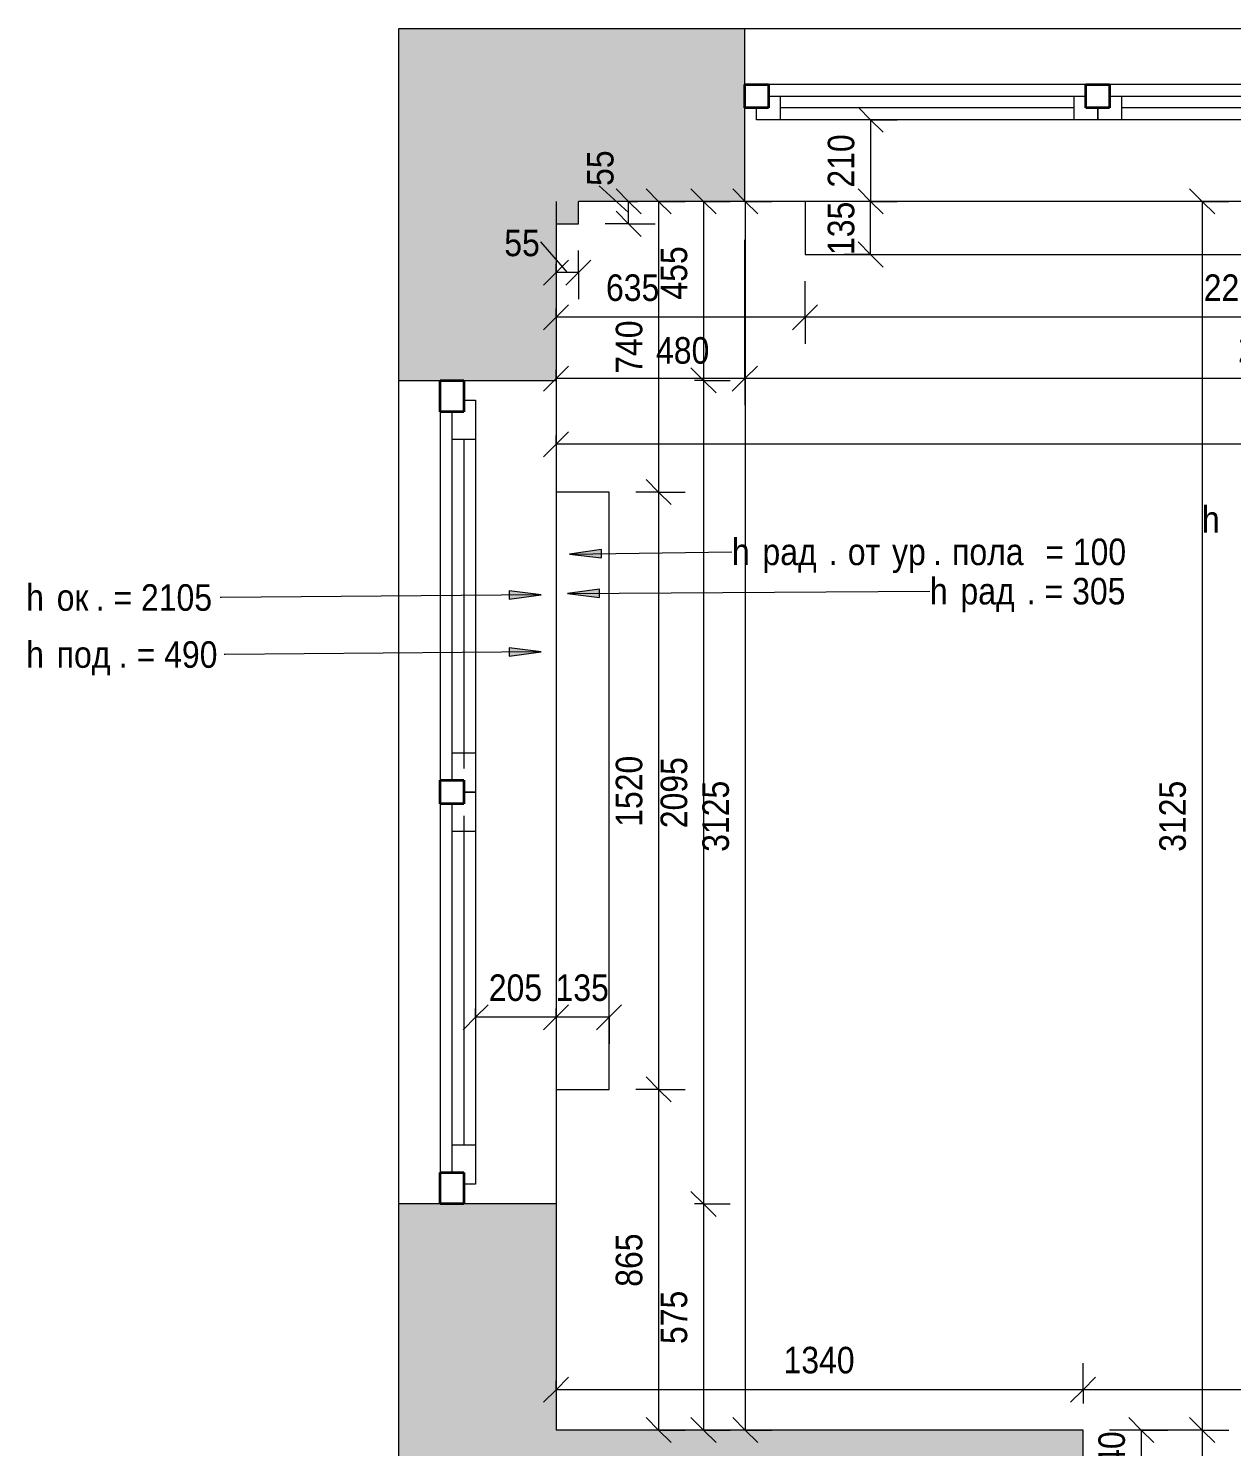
# Model space of a CAD drawing. Header units: millimetres. Extents: x 13896 to 30347, y -17371 to -9261.
# Drawn here: x 13896 to 16955, y -13133 to -9527 of the extents above; entities that cross this region are included whole.
import ezdxf

# ---------------------------------------------------------------- set-up
doc = ezdxf.new("R2010")
doc.units = ezdxf.units.MM
for name, color, linetype, lineweight in [('_ Окна', 7, 'Continuous', 35), ('Аннотация', 7, 'Continuous', 9), ('Окна', 7, 'Continuous', 20), ('Размеры', 7, 'Continuous', 9), ('Размеры-45', 7, 'Continuous', 9), ('Стены внутренние', 7, 'Continuous', 20)]:
    doc.layers.add(name, color=color, linetype=linetype, lineweight=lineweight)
doc.layers.add('Линии', color=94, linetype='Continuous', lineweight=9, true_color=0x00a600)
doc.styles.add('Century Gothic', font='GOTHIC.TTF', dxfattribs={"width": 0.9, "height": 67.5})
doc.dimstyles.new('GOT_1_5_округ_до_5', dxfattribs={"dimscale": 304.8, "dimtxt": 70.481358, "dimasz": 0.20876, "dimexe": 0.221457, "dimexo": 0.221457, "dimgap": 0.073819, "dimtad": 1, "dimdec": 0, "dimrnd": 5, "dimdsep": 46, "dimtxsty": 'Century Gothic', "dimblk1": 'OBLIQUE', "dimblk2": 'OBLIQUE', "dimsah": 1, "dimcen": 0.09, "dimazin": 0, "dimtfac": 1, "dimtdec": 4, "dimtix": 1, "dimtmove": 0, "dimatfit": 3, "dimfxl": 1, "dimtvp": 1, "dimtolj": 1, "dimtzin": 0, "dimarcsym": 2})
doc.dimstyles.new('GOT_1_5_округ_до_5_1', dxfattribs={"dimscale": 304.8, "dimtxt": 70.481358, "dimasz": 0.20876, "dimexe": 0.221457, "dimexo": 0.221457, "dimgap": 0.073819, "dimtad": 1, "dimdec": 0, "dimrnd": 5, "dimdsep": 46, "dimtxsty": 'Century Gothic', "dimblk1": 'OBLIQUE', "dimblk2": 'OBLIQUE', "dimsah": 1, "dimcen": 0.09, "dimazin": 0, "dimtfac": 1, "dimtdec": 4, "dimtix": 1, "dimtmove": 2, "dimatfit": 3, "dimfxl": 1, "dimtvp": 1, "dimtolj": 1, "dimtzin": 0, "dimarcsym": 2})
doc.dimstyles.new('GOT_1_5_округ_до_5_2', dxfattribs={"dimscale": 304.8, "dimtxt": 70.481358, "dimasz": 0.20876, "dimexe": 0.221457, "dimexo": 0.221457, "dimgap": 0.073819, "dimtad": 1, "dimdec": 0, "dimrnd": 5, "dimdsep": 46, "dimtxsty": 'Century Gothic', "dimblk1": 'OBLIQUE', "dimblk2": 'OBLIQUE', "dimsah": 1, "dimcen": 0.09, "dimazin": 0, "dimtfac": 1, "dimtdec": 4, "dimtix": 1, "dimtmove": 1, "dimatfit": 3, "dimfxl": 1, "dimtvp": 1, "dimtolj": 1, "dimtzin": 0, "dimarcsym": 2})

# ---------------------------------------------------------------- blocks, each defined once
blk = doc.blocks.new('w3 - w3 2 233-5852194-02_Обмерочный план')
at = {"layer": '_ Окна', "lineweight": 9}
for p, q in [((-1100, 12.4), (-1040, 12.4)), ((-1100, -17.6), (-1100, 12.4)), ((-1040, 12.4), (-1040, -47.6)), ((-292.7, 12.4), (-232.7, 12.4)), ((-292.7, -47.6), (-292.7, 12.4)), ((-232.7, 12.4), (-232.7, -17.6)), ((-232.7, 12.4), (-172.7, 12.4)), ((-232.7, -17.6), (-232.7, 12.4)), ((-172.7, 12.4), (-172.7, -47.6)), ((604.7, 12.4), (664.7, 12.4)), ((604.7, -47.6), (604.7, 12.4)), ((664.7, 12.4), (724.7, 12.4)), ((664.7, -17.6), (664.7, 12.4)), ((664.7, 12.4), (664.7, -17.6)), ((724.7, 12.4), (724.7, -47.6)), ((1472, 12.4), (1532, 12.4)), ((1472, -47.6), (1472, 12.4)), ((1532, 12.4), (1532, -17.6)), ((-1070, -17.6), (-1100, -17.6)), ((-1070, -47.6), (-1070, -17.6)), ((-262.7, -17.6), (-262.7, -47.6)), ((-232.7, -17.6), (-262.7, -17.6)), ((-202.7, -17.6), (-232.7, -17.6)), ((-202.7, -47.6), (-202.7, -17.6)), ((634.7, -17.6), (634.7, -47.6)), ((664.7, -17.6), (634.7, -17.6)), ((694.7, -17.6), (664.7, -17.6)), ((694.7, -47.6), (694.7, -17.6)), ((1502, -17.6), (1502, -47.6)), ((1532, -17.6), (1502, -17.6)), ((-1040, -47.6), (-1070, -47.6)), ((-262.7, -47.6), (-292.7, -47.6)), ((-172.7, -47.6), (-202.7, -47.6)), ((634.7, -47.6), (604.7, -47.6)), ((724.7, -47.6), (694.7, -47.6)), ((1502, -47.6), (1472, -47.6))]:
    blk.add_line(p, q, dxfattribs=at)
at = {"layer": '_ Окна'}
for p, q in [((-1130, -77.6), (-1130, -17.6)), ((-1130, -17.6), (-1070, -17.6)), ((-1070, -17.6), (-1070, -77.6)), ((-262.7, -17.6), (-202.7, -17.6)), ((-262.7, -77.6), (-262.7, -17.6)), ((-202.7, -17.6), (-202.7, -77.6)), ((634.7, -17.6), (694.7, -17.6)), ((634.7, -77.6), (634.7, -17.6)), ((694.7, -17.6), (694.7, -77.6)), ((1502, -77.6), (1502, -17.6)), ((1502, -17.6), (1562, -17.6)), ((1562, -17.6), (1562, -77.6)), ((-1070, -77.6), (-1130, -77.6)), ((-202.7, -77.6), (-262.7, -77.6)), ((694.7, -77.6), (634.7, -77.6)), ((1562, -77.6), (1502, -77.6))]:
    blk.add_line(p, q, dxfattribs=at)
at = {"layer": 'Окна', "lineweight": 9}
for p, q in [((-1040, 12.4), (-292.7, 12.4)), ((-172.7, 12.4), (604.7, 12.4)), ((724.7, 12.4), (1472, 12.4)), ((-292.7, -47.6), (-1040, -47.6)), ((604.7, -47.6), (-172.7, -47.6)), ((1472, -47.6), (724.7, -47.6))]:
    blk.add_line(p, q, dxfattribs=at)
at = {"layer": 'Окна'}
for p, q in [((-1040, -17.6), (-292.7, -17.6)), ((-172.7, -17.6), (604.7, -17.6)), ((724.7, -17.6), (1472, -17.6)), ((-1070, -77.6), (-262.7, -77.6)), ((-202.7, -77.6), (634.7, -77.6)), ((694.7, -77.6), (1502, -77.6))]:
    blk.add_line(p, q, dxfattribs=at)
blk = doc.blocks.new('Anschlag - Anschlag 23-5852245-02_Обмерочный план')
at = {"layer": '_ Окна'}
for p, q in [((-1047, -94.4), (-1047, -34.4)), ((-1047, -34.4), (-967, -34.4)), ((-967, -34.4), (-967, -94.4)), ((-30, -34.4), (30, -34.4)), ((-30, -94.4), (-30, -34.4)), ((30, -34.4), (30, -94.4)), ((967, -94.4), (967, -34.4)), ((967, -34.4), (1047, -34.4)), ((1047, -34.4), (1047, -94.4)), ((-967, -94.4), (-1047, -94.4)), ((30, -94.4), (-30, -94.4)), ((1047, -94.4), (967, -94.4))]:
    blk.add_line(p, q, dxfattribs=at)
at = {"layer": '_ Окна', "lineweight": 9}
for p, q in [((-997, -4.4), (-897, -4.4)), ((-997, -34.4), (-997, -4.4)), ((-967, -34.4), (-997, -34.4)), ((-967, -64.4), (-967, -34.4)), ((-897, -4.4), (-897, -64.4)), ((-100, -4.4), (0, -4.4)), ((-100, -64.4), (-100, -4.4)), ((-30, -34.4), (-30, -64.4)), ((0, -34.4), (-30, -34.4)), ((0, -4.4), (100, -4.4)), ((0, -34.4), (0, -4.4)), ((0, -4.4), (0, -34.4)), ((30, -34.4), (0, -34.4)), ((30, -64.4), (30, -34.4)), ((100, -4.4), (100, -64.4)), ((897, -4.4), (997, -4.4)), ((897, -64.4), (897, -4.4)), ((967, -34.4), (967, -64.4)), ((997, -34.4), (967, -34.4)), ((997, -4.4), (997, -34.4)), ((-897, -64.4), (-967, -64.4)), ((-30, -64.4), (-100, -64.4)), ((100, -64.4), (30, -64.4)), ((967, -64.4), (897, -64.4))]:
    blk.add_line(p, q, dxfattribs=at)
at = {"layer": 'Окна', "lineweight": 9}
for p, q in [((-897, -4.4), (-100, -4.4)), ((100, -4.4), (897, -4.4)), ((-100, -64.4), (-897, -64.4)), ((897, -64.4), (100, -64.4))]:
    blk.add_line(p, q, dxfattribs=at)
at = {"layer": 'Окна'}
for p, q in [((-897, -34.4), (-60, -34.4)), ((60, -34.4), (897, -34.4)), ((-967, -94.4), (-30, -94.4)), ((30, -94.4), (967, -94.4))]:
    blk.add_line(p, q, dxfattribs=at)
blk = doc.blocks.new('DIMBLOCK79-02_Обмерочный план')
at = {"layer": 'Размеры-45', "lineweight": 18}
for p, q in [((15237.8, -10584.5), (15269.6, -10552.6)), ((22300.8, -10584.5), (22332.6, -10552.6)), ((15237.8, -10584.5), (15206, -10616.3)), ((22300.8, -10584.5), (22269, -10616.3))]:
    blk.add_line(p, q, dxfattribs=at)
at = {"layer": 'Размеры-45'}
for p, q in [((15237.8, -10584.5), (15237.8, -10562)), ((22300.8, -10584.5), (22300.8, -10562)), ((22300.8, -10584.5), (15237.8, -10584.5)), ((15237.8, -10584.5), (15237.8, -10652)), ((22300.8, -10584.5), (22300.8, -10652))]:
    blk.add_line(p, q, dxfattribs=at)
at = {"layer": 'Размеры-45', "color": 0, "insert": (18677.6, -10475.4), "char_height": 67.5, "width": 220.17, "attachment_point": 1, "line_spacing_factor": 0.984502, "style": 'Century Gothic'}
blk.add_mtext('7065', dxfattribs=at)
blk = doc.blocks.new('_Oblique')
at = {"color": 0, "linetype": 'ByBlock', "lineweight": -2}
blk.add_line((-0.5, -0.5), (0.5, 0.5), dxfattribs=at)
blk = doc.blocks.new('DIMBLOCK108-02_Обмерочный план')
at = {"layer": 'Размеры-45'}
for p, q in [((15717.8, -10417.8), (15717.8, -10064.6)), ((18409.8, -10417.8), (18409.8, -10064.6)), ((18409.8, -10417.8), (15717.8, -10417.8)), ((15717.8, -10417.8), (15717.8, -10485.3)), ((18409.8, -10417.8), (18409.8, -10485.3))]:
    blk.add_line(p, q, dxfattribs=at)
at = {"layer": 'Размеры-45', "lineweight": 18}
for p, q in [((15717.8, -10417.8), (15686, -10449.6)), ((15717.8, -10417.8), (15749.6, -10386)), ((18409.8, -10417.8), (18378, -10449.6)), ((18409.8, -10417.8), (18441.6, -10386))]:
    blk.add_line(p, q, dxfattribs=at)
at = {"layer": 'Размеры-45', "color": 0, "insert": (16972.1, -10308.8), "char_height": 67.5, "width": 220.17, "attachment_point": 1, "line_spacing_factor": 0.984502, "style": 'Century Gothic'}
blk.add_mtext('2690', dxfattribs=at)
blk = doc.blocks.new('DIMBLOCK109-02_Обмерочный план')
at = {"layer": 'Размеры-45'}
for p, q in [((15717.8, -10417.8), (15717.8, -10064.6)), ((15237.8, -10417.8), (15237.8, -10395.3)), ((15717.8, -10417.8), (15237.8, -10417.8)), ((15237.8, -10417.8), (15237.8, -10485.3)), ((15717.8, -10417.8), (15717.8, -10485.3))]:
    blk.add_line(p, q, dxfattribs=at)
at = {"layer": 'Размеры-45', "lineweight": 18}
for p, q in [((15237.8, -10417.8), (15206, -10449.6)), ((15237.8, -10417.8), (15269.6, -10386)), ((15717.8, -10417.8), (15686, -10449.6)), ((15717.8, -10417.8), (15749.6, -10386))]:
    blk.add_line(p, q, dxfattribs=at)
at = {"layer": 'Размеры-45', "color": 0, "insert": (15492, -10312.2), "char_height": 67.5, "width": 165.128, "attachment_point": 1, "line_spacing_factor": 0.984502, "style": 'Century Gothic'}
blk.add_mtext('480', dxfattribs=at)
blk = doc.blocks.new('DIMBLOCK116-02_Обмерочный план')
at = {"layer": 'Размеры-45'}
for p, q in [((15870.8, -10261.7), (15870.8, -10169.6)), ((18081.8, -10261.7), (18081.8, -10169.6)), ((18081.8, -10261.7), (15870.8, -10261.7)), ((15870.8, -10261.7), (15870.8, -10329.2)), ((18081.8, -10261.7), (18081.8, -10329.2))]:
    blk.add_line(p, q, dxfattribs=at)
at = {"layer": 'Размеры-45', "lineweight": 18}
for p, q in [((15870.8, -10261.7), (15902.6, -10229.9)), ((18081.8, -10261.7), (18113.6, -10229.9)), ((15870.8, -10261.7), (15839, -10293.5)), ((18081.8, -10261.7), (18050, -10293.5))]:
    blk.add_line(p, q, dxfattribs=at)
at = {"layer": 'Размеры-45', "color": 0, "insert": (16884.6, -10152.7), "char_height": 67.5, "width": 220.17, "attachment_point": 1, "line_spacing_factor": 0.984502, "style": 'Century Gothic'}
blk.add_mtext('2210', dxfattribs=at)
blk = doc.blocks.new('DIMBLOCK117-02_Обмерочный план')
at = {"layer": 'Размеры-45'}
for p, q in [((15870.8, -10261.7), (15870.8, -10169.6)), ((15237.8, -10261.7), (15237.8, -10239.2)), ((15870.8, -10261.7), (15237.8, -10261.7)), ((15237.8, -10261.7), (15237.8, -10329.2)), ((15870.8, -10261.7), (15870.8, -10329.2))]:
    blk.add_line(p, q, dxfattribs=at)
at = {"layer": 'Размеры-45', "lineweight": 18}
for p, q in [((15237.8, -10261.7), (15269.6, -10229.9)), ((15870.8, -10261.7), (15902.6, -10229.9)), ((15237.8, -10261.7), (15206, -10293.5)), ((15870.8, -10261.7), (15839, -10293.5))]:
    blk.add_line(p, q, dxfattribs=at)
at = {"layer": 'Размеры-45', "color": 0, "insert": (15364.8, -10152.7), "char_height": 67.5, "width": 165.128, "attachment_point": 1, "line_spacing_factor": 0.984502, "style": 'Century Gothic'}
blk.add_mtext('635', dxfattribs=at)
blk = doc.blocks.new('DIMBLOCK118-02_Обмерочный план')
at = {"layer": 'Размеры-45', "lineweight": 18}
for p, q in [((15612.7, -9967.1), (15580.9, -9935.3)), ((15612.7, -9967.1), (15644.5, -9999)), ((15612.7, -10422.1), (15580.9, -10390.3)), ((15612.7, -10422.1), (15644.5, -10454))]:
    blk.add_line(p, q, dxfattribs=at)
at = {"layer": 'Размеры-45'}
for p, q in [((15612.7, -9967.1), (15590.2, -9967.1)), ((15612.7, -9967.1), (15612.7, -10422.1)), ((15612.7, -9967.1), (15680.2, -9967.1)), ((15612.7, -10422.1), (15590.2, -10422.1)), ((15612.7, -10422.1), (15680.2, -10422.1))]:
    blk.add_line(p, q, dxfattribs=at)
at = {"layer": 'Размеры-45', "color": 0, "insert": (15503.7, -10216.8), "char_height": 67.5, "width": 165.128, "attachment_point": 1, "rotation": 90, "line_spacing_factor": 0.984502, "style": 'Century Gothic'}
blk.add_mtext('455', dxfattribs=at)
blk = doc.blocks.new('DIMBLOCK119-02_Обмерочный план')
at = {"layer": 'Размеры-45', "lineweight": 18}
for p, q in [((15612.7, -10422.1), (15580.9, -10390.3)), ((15612.7, -10422.1), (15644.5, -10454)), ((15612.7, -12516.1), (15580.9, -12484.3)), ((15612.7, -12516.1), (15644.5, -12548))]:
    blk.add_line(p, q, dxfattribs=at)
at = {"layer": 'Размеры-45'}
for p, q in [((15612.7, -10422.1), (15590.2, -10422.1)), ((15612.7, -10422.1), (15612.7, -12516.1)), ((15612.7, -10422.1), (15680.2, -10422.1)), ((15612.7, -12516.1), (15590.2, -12516.1)), ((15612.7, -12516.1), (15680.2, -12516.1))]:
    blk.add_line(p, q, dxfattribs=at)
at = {"layer": 'Размеры-45', "color": 0, "insert": (15503.7, -11560.9), "char_height": 67.5, "width": 220.17, "attachment_point": 1, "rotation": 90, "line_spacing_factor": 0.984502, "style": 'Century Gothic'}
blk.add_mtext('2095', dxfattribs=at)
blk = doc.blocks.new('DIMBLOCK120-02_Обмерочный план')
at = {"layer": 'Размеры-45', "lineweight": 18}
for p, q in [((15612.7, -12516.1), (15580.9, -12484.3)), ((15612.7, -12516.1), (15644.5, -12548)), ((15612.7, -13091.1), (15580.9, -13059.3)), ((15612.7, -13091.1), (15644.5, -13123))]:
    blk.add_line(p, q, dxfattribs=at)
at = {"layer": 'Размеры-45'}
for p, q in [((15612.7, -12516.1), (15590.2, -12516.1)), ((15612.7, -12516.1), (15612.7, -13091.1)), ((15612.7, -12516.1), (15680.2, -12516.1)), ((15612.7, -13091.1), (15590.2, -13091.1)), ((15612.7, -13091.1), (15680.2, -13091.1))]:
    blk.add_line(p, q, dxfattribs=at)
at = {"layer": 'Размеры-45', "color": 0, "insert": (15503.7, -12872.4), "char_height": 67.5, "width": 165.128, "attachment_point": 1, "rotation": 90, "line_spacing_factor": 0.984502, "style": 'Century Gothic'}
blk.add_mtext('575', dxfattribs=at)
blk = doc.blocks.new('DIMBLOCK121-02_Обмерочный план')
at = {"layer": 'Размеры-45', "lineweight": 18}
for p, q in [((15718.8, -9967.1), (15687, -9935.3)), ((15718.8, -9967.1), (15750.6, -9999)), ((15718.8, -13091.1), (15687, -13059.3)), ((15718.8, -13091.1), (15750.6, -13123))]:
    blk.add_line(p, q, dxfattribs=at)
at = {"layer": 'Размеры-45'}
for p, q in [((15718.8, -9967.1), (15696.3, -9967.1)), ((15718.8, -9967.1), (15718.8, -13091.1)), ((15718.8, -9967.1), (15786.3, -9967.1)), ((15718.8, -13091.1), (15696.3, -13091.1)), ((15718.8, -13091.1), (15786.3, -13091.1))]:
    blk.add_line(p, q, dxfattribs=at)
at = {"layer": 'Размеры-45', "color": 0, "insert": (15609.8, -11620.9), "char_height": 67.5, "width": 220.17, "attachment_point": 1, "rotation": 90, "line_spacing_factor": 0.984502, "style": 'Century Gothic'}
blk.add_mtext('3125', dxfattribs=at)
blk = doc.blocks.new('DIMBLOCK122-02_Обмерочный план')
at = {"layer": 'Размеры-45', "lineweight": 18}
for p, q in [((15498.6, -9967.1), (15466.8, -9935.3)), ((15498.6, -9967.1), (15530.4, -9999)), ((15498.6, -10706.1), (15466.8, -10674.3)), ((15498.6, -10706.1), (15530.4, -10738))]:
    blk.add_line(p, q, dxfattribs=at)
at = {"layer": 'Размеры-45'}
for p, q in [((15498.6, -9967.1), (15476.1, -9967.1)), ((15498.6, -9967.1), (15498.6, -10706.1)), ((15498.6, -9967.1), (15566.1, -9967.1)), ((15498.6, -10706.1), (15440.3, -10706.1)), ((15498.6, -10706.1), (15566.1, -10706.1))]:
    blk.add_line(p, q, dxfattribs=at)
at = {"layer": 'Размеры-45', "color": 0, "insert": (15389.6, -10405.4), "char_height": 67.5, "width": 165.128, "attachment_point": 1, "rotation": 90, "line_spacing_factor": 0.984502, "style": 'Century Gothic'}
blk.add_mtext('740', dxfattribs=at)
blk = doc.blocks.new('DIMBLOCK123-02_Обмерочный план')
at = {"layer": 'Размеры-45'}
for p, q in [((15498.6, -10706.1), (15440.3, -10706.1)), ((15498.6, -10706.1), (15498.6, -12225.1)), ((15498.6, -10706.1), (15566.1, -10706.1)), ((15498.6, -12225.1), (15440.3, -12225.1)), ((15498.6, -12225.1), (15566.1, -12225.1))]:
    blk.add_line(p, q, dxfattribs=at)
at = {"layer": 'Размеры-45', "lineweight": 18}
for p, q in [((15498.6, -10706.1), (15466.8, -10674.3)), ((15498.6, -10706.1), (15530.4, -10738)), ((15498.6, -12225.1), (15466.8, -12193.3)), ((15498.6, -12225.1), (15530.4, -12257))]:
    blk.add_line(p, q, dxfattribs=at)
at = {"layer": 'Размеры-45', "color": 0, "insert": (15389.6, -11557.4), "char_height": 67.5, "width": 220.17, "attachment_point": 1, "rotation": 90, "line_spacing_factor": 0.984502, "style": 'Century Gothic'}
blk.add_mtext('1520', dxfattribs=at)
blk = doc.blocks.new('DIMBLOCK124-02_Обмерочный план')
at = {"layer": 'Размеры-45', "lineweight": 18}
for p, q in [((15498.6, -12225.1), (15466.8, -12193.3)), ((15498.6, -12225.1), (15530.4, -12257)), ((15498.6, -13091.1), (15466.8, -13059.3)), ((15498.6, -13091.1), (15530.4, -13123))]:
    blk.add_line(p, q, dxfattribs=at)
at = {"layer": 'Размеры-45'}
for p, q in [((15498.6, -12225.1), (15440.3, -12225.1)), ((15498.6, -12225.1), (15498.6, -13091.1)), ((15498.6, -12225.1), (15566.1, -12225.1)), ((15498.6, -13091.1), (15476.1, -13091.1)), ((15498.6, -13091.1), (15566.1, -13091.1))]:
    blk.add_line(p, q, dxfattribs=at)
at = {"layer": 'Размеры-45', "color": 0, "insert": (15389.6, -12726.9), "char_height": 67.5, "width": 165.128, "attachment_point": 1, "rotation": 90, "line_spacing_factor": 0.984502, "style": 'Century Gothic'}
blk.add_mtext('865', dxfattribs=at)
blk = doc.blocks.new('DIMBLOCK132-02_Обмерочный план')
at = {"layer": 'Размеры-45', "lineweight": 18}
for p, q in [((16880.5, -13091.1), (16848.7, -13059.3)), ((16880.5, -13091.1), (16912.4, -13123)), ((16880.5, -16260.1), (16848.7, -16228.3)), ((16880.5, -16260.1), (16912.4, -16292))]:
    blk.add_line(p, q, dxfattribs=at)
at = {"layer": 'Размеры-45'}
for p, q in [((16880.5, -13091.1), (16645.3, -13091.1)), ((16880.5, -13091.1), (16880.5, -16260.1)), ((16880.5, -13091.1), (16948, -13091.1)), ((16880.5, -16260.1), (16858, -16260.1)), ((16880.5, -16260.1), (16948, -16260.1))]:
    blk.add_line(p, q, dxfattribs=at)
at = {"layer": 'Размеры-45', "color": 0, "insert": (16771.5, -14767.4), "char_height": 67.5, "width": 220.17, "attachment_point": 1, "rotation": 90, "line_spacing_factor": 0.984502, "style": 'Century Gothic'}
blk.add_mtext('3170', dxfattribs=at)
blk = doc.blocks.new('DIMBLOCK133-02_Обмерочный план')
at = {"layer": 'Размеры-45', "lineweight": 18}
for p, q in [((16880.5, -9967.1), (16848.7, -9935.3)), ((16880.5, -9967.1), (16912.4, -9999)), ((16880.5, -13091.1), (16848.7, -13059.3)), ((16880.5, -13091.1), (16912.4, -13123))]:
    blk.add_line(p, q, dxfattribs=at)
at = {"layer": 'Размеры-45'}
for p, q in [((16880.5, -9967.1), (16858, -9967.1)), ((16880.5, -9967.1), (16880.5, -13091.1)), ((16880.5, -9967.1), (16948, -9967.1)), ((16880.5, -13091.1), (16645.3, -13091.1)), ((16880.5, -13091.1), (16948, -13091.1))]:
    blk.add_line(p, q, dxfattribs=at)
at = {"layer": 'Размеры-45', "color": 0, "insert": (16771.5, -11620.9), "char_height": 67.5, "width": 220.17, "attachment_point": 1, "rotation": 90, "line_spacing_factor": 0.984502, "style": 'Century Gothic'}
blk.add_mtext('3125', dxfattribs=at)
blk = doc.blocks.new('DIMBLOCK135-02_Обмерочный план')
at = {"layer": 'Размеры-45'}
for p, q in [((15347.6, -9927.8), (15422.1, -9995.6)), ((15347.6, -9927.8), (15347.6, -9927.8)), ((15422.1, -9967.1), (15354.6, -9967.1)), ((15422.1, -10024.1), (15422.1, -9967.1)), ((15422.1, -9967.1), (15444.6, -9967.1)), ((15422.1, -10024.1), (15362.3, -10024.1)), ((15422.1, -10024.1), (15489.6, -10024.1))]:
    blk.add_line(p, q, dxfattribs=at)
at = {"layer": 'Размеры-45', "lineweight": 18}
for p, q in [((15422.1, -9967.1), (15390.3, -9935.3)), ((15422.1, -9967.1), (15453.9, -9999)), ((15422.1, -10024.1), (15390.3, -9992.3)), ((15422.1, -10024.1), (15453.9, -10056))]:
    blk.add_line(p, q, dxfattribs=at)
at = {"layer": 'Размеры-45', "color": 0, "insert": (15316.4, -9927.8), "char_height": 67.5, "width": 110.085, "attachment_point": 1, "rotation": 90, "line_spacing_factor": 0.984502, "style": 'Century Gothic'}
blk.add_mtext('55', dxfattribs=at)
blk = doc.blocks.new('DIMBLOCK136-02_Обмерочный план')
at = {"layer": 'Размеры-45'}
for p, q in [((15198, -10070.1), (15266.3, -10148)), ((15198, -10070.1), (15198, -10070.1)), ((15294.8, -10148), (15294.8, -10091.6)), ((15237.8, -10148), (15237.8, -10125.5)), ((15294.8, -10148), (15237.8, -10148)), ((15237.8, -10148), (15237.8, -10215.5)), ((15294.8, -10148), (15294.8, -10215.5))]:
    blk.add_line(p, q, dxfattribs=at)
at = {"layer": 'Размеры-45', "lineweight": 18}
for p, q in [((15237.8, -10148), (15269.6, -10116.2)), ((15294.8, -10148), (15326.6, -10116.2)), ((15237.8, -10148), (15206, -10179.8)), ((15294.8, -10148), (15263, -10179.8))]:
    blk.add_line(p, q, dxfattribs=at)
at = {"layer": 'Размеры-45', "color": 0, "insert": (15106.2, -10038.9), "char_height": 67.5, "width": 110.085, "attachment_point": 1, "line_spacing_factor": 0.984502, "style": 'Century Gothic'}
blk.add_mtext('55', dxfattribs=at)
blk = doc.blocks.new('DIMBLOCK145-02_Обмерочный план')
at = {"layer": 'Размеры-45', "lineweight": 18}
for p, q in [((16037.6, -9759.5), (16005.8, -9727.7)), ((16037.6, -9759.5), (16069.4, -9791.3)), ((16037.6, -9967.1), (16005.8, -9935.3)), ((16037.6, -9967.1), (16069.4, -9999))]:
    blk.add_line(p, q, dxfattribs=at)
at = {"layer": 'Размеры-45'}
for p, q in [((16037.6, -9759.5), (16015.1, -9759.5)), ((16037.6, -9759.5), (16037.6, -9967.1)), ((16037.6, -9759.5), (16105.1, -9759.5)), ((16037.6, -9967.1), (16015.1, -9967.1)), ((16037.6, -9967.1), (16105.1, -9967.1))]:
    blk.add_line(p, q, dxfattribs=at)
at = {"layer": 'Размеры-45', "color": 0, "insert": (15928.6, -9932.1), "char_height": 67.5, "width": 165.128, "attachment_point": 1, "rotation": 90, "line_spacing_factor": 0.984502, "style": 'Century Gothic'}
blk.add_mtext('210', dxfattribs=at)
blk = doc.blocks.new('DIMBLOCK146-02_Обмерочный план')
at = {"layer": 'Размеры-45', "lineweight": 18}
for p, q in [((16037.6, -9967.1), (16005.8, -9935.3)), ((16037.6, -9967.1), (16069.4, -9999)), ((16037.6, -10102.1), (16005.8, -10070.3)), ((16037.6, -10102.1), (16069.4, -10134))]:
    blk.add_line(p, q, dxfattribs=at)
at = {"layer": 'Размеры-45'}
for p, q in [((16037.6, -9967.1), (15970.1, -9967.1)), ((16037.6, -10102.1), (16037.6, -9967.1)), ((16037.6, -9967.1), (16060.1, -9967.1)), ((16037.6, -10102.1), (15970.1, -10102.1)), ((16037.6, -10102.1), (16060.1, -10102.1))]:
    blk.add_line(p, q, dxfattribs=at)
at = {"layer": 'Размеры-45', "color": 0, "insert": (15928.6, -10103.4), "char_height": 67.5, "width": 165.128, "attachment_point": 1, "rotation": 90, "line_spacing_factor": 0.984502, "style": 'Century Gothic'}
blk.add_mtext('135', dxfattribs=at)
blk = doc.blocks.new('DIMBLOCK147-02_Обмерочный план')
at = {"layer": 'Размеры-45', "lineweight": 18}
for p, q in [((15237.8, -12041.6), (15206, -12073.5)), ((15237.8, -12041.6), (15269.6, -12009.8)), ((15372.8, -12041.6), (15341, -12073.5)), ((15372.8, -12041.6), (15404.6, -12009.8))]:
    blk.add_line(p, q, dxfattribs=at)
at = {"layer": 'Размеры-45'}
for p, q in [((15237.8, -12041.6), (15237.8, -12019.1)), ((15372.8, -12041.6), (15237.8, -12041.6)), ((15237.8, -12041.6), (15237.8, -12109.1)), ((15372.8, -12041.6), (15372.8, -12019.1)), ((15372.8, -12041.6), (15372.8, -12109.1))]:
    blk.add_line(p, q, dxfattribs=at)
at = {"layer": 'Размеры-45', "color": 0, "insert": (15236.5, -11932.6), "char_height": 67.5, "width": 165.128, "attachment_point": 1, "line_spacing_factor": 0.984502, "style": 'Century Gothic'}
blk.add_mtext('135', dxfattribs=at)
blk = doc.blocks.new('DIMBLOCK148-02_Обмерочный план')
at = {"layer": 'Размеры-45', "lineweight": 18}
for p, q in [((15033.4, -12041.6), (15001.6, -12073.5)), ((15033.4, -12041.6), (15065.2, -12009.8)), ((15237.8, -12041.6), (15206, -12073.5)), ((15237.8, -12041.6), (15269.6, -12009.8))]:
    blk.add_line(p, q, dxfattribs=at)
at = {"layer": 'Размеры-45'}
for p, q in [((15033.4, -12041.6), (15033.4, -12019.1)), ((15237.8, -12041.6), (15033.4, -12041.6)), ((15033.4, -12041.6), (15033.4, -12109.1)), ((15237.8, -12041.6), (15237.8, -12019.1)), ((15237.8, -12041.6), (15237.8, -12109.1))]:
    blk.add_line(p, q, dxfattribs=at)
at = {"layer": 'Размеры-45', "color": 0, "insert": (15066.8, -11932.6), "char_height": 67.5, "width": 165.128, "attachment_point": 1, "line_spacing_factor": 0.984502, "style": 'Century Gothic'}
blk.add_mtext('205', dxfattribs=at)
blk = doc.blocks.new('DIMBLOCK152-02_Обмерочный план')
at = {"layer": 'Размеры-45'}
for p, q in [((16577.8, -12988.6), (16577.8, -12921.1)), ((15237.8, -12988.6), (15237.8, -12966.1)), ((16577.8, -12988.6), (15237.8, -12988.6)), ((15237.8, -12988.6), (15237.8, -13056.1)), ((16577.8, -12988.6), (16577.8, -13023.6))]:
    blk.add_line(p, q, dxfattribs=at)
at = {"layer": 'Размеры-45', "lineweight": 18}
for p, q in [((15237.8, -12988.6), (15269.6, -12956.7)), ((16577.8, -12988.6), (16609.6, -12956.7)), ((15237.8, -12988.6), (15206, -13020.4)), ((16577.8, -12988.6), (16546, -13020.4))]:
    blk.add_line(p, q, dxfattribs=at)
at = {"layer": 'Размеры-45', "color": 0, "insert": (15816.1, -12879.5), "char_height": 67.5, "width": 220.17, "attachment_point": 1, "line_spacing_factor": 0.984502, "style": 'Century Gothic'}
blk.add_mtext('1340', dxfattribs=at)
blk = doc.blocks.new('DIMBLOCK153-02_Обмерочный план')
at = {"layer": 'Размеры-45', "lineweight": 18}
for p, q in [((16725.7, -13091.1), (16693.9, -13059.3)), ((16725.7, -13091.1), (16757.6, -13123)), ((16725.7, -13231.1), (16693.9, -13199.3)), ((16725.7, -13231.1), (16757.6, -13263))]:
    blk.add_line(p, q, dxfattribs=at)
at = {"layer": 'Размеры-45'}
for p, q in [((16725.7, -13091.1), (16645.3, -13091.1)), ((16725.7, -13091.1), (16725.7, -13231.1)), ((16725.7, -13091.1), (16793.2, -13091.1)), ((16725.7, -13231.1), (16703.2, -13231.1)), ((16725.7, -13231.1), (16793.2, -13231.1))]:
    blk.add_line(p, q, dxfattribs=at)
at = {"layer": 'Размеры-45', "color": 0, "insert": (16616.7, -13229.9), "char_height": 67.5, "width": 165.128, "attachment_point": 1, "rotation": 90, "line_spacing_factor": 0.984502, "style": 'Century Gothic'}
blk.add_mtext('140', dxfattribs=at)
blk = doc.blocks.new('DIMBLOCK157-02_Обмерочный план')
at = {"layer": 'Размеры-45'}
for p, q in [((22300.8, -12988.6), (22300.8, -11884.6)), ((16577.8, -12988.6), (16577.8, -12921.1)), ((22300.8, -12988.6), (16577.8, -12988.6)), ((16577.8, -12988.6), (16577.8, -13023.6)), ((22300.8, -12988.6), (22300.8, -13056.1))]:
    blk.add_line(p, q, dxfattribs=at)
at = {"layer": 'Размеры-45', "lineweight": 18}
for p, q in [((16577.8, -12988.6), (16609.6, -12956.7)), ((22300.8, -12988.6), (22332.6, -12956.7)), ((16577.8, -12988.6), (16546, -13020.4)), ((22300.8, -12988.6), (22269, -13020.4))]:
    blk.add_line(p, q, dxfattribs=at)
at = {"layer": 'Размеры-45', "color": 0, "insert": (19347.6, -12879.5), "char_height": 67.5, "width": 220.17, "attachment_point": 1, "line_spacing_factor": 0.984502, "style": 'Century Gothic'}
blk.add_mtext('5725', dxfattribs=at)

msp = doc.modelspace()

# ---------------------------------------------------------------- hatches: boundary and pattern name
at = {"layer": 'Аннотация'}
for points in [[(15272.3, -10863.9), (15353.5, -10873.4), (15353.2, -10852.1)], [(15199.6, -10967.1), (15118.5, -10957.1), (15118.7, -10978.5)], [(15267.2, -10963.9), (15348.3, -10974.1), (15348.1, -10952.7)], [(15199.6, -11112.1), (15118.5, -11102.2), (15118.7, -11123.5)]]:
    msp.add_hatch(color=256, dxfattribs=at).paths.add_polyline_path(points)
at = {"layer": 'Стены внутренние', "true_color": 0xc0c0c0}
h = msp.add_hatch(color=9, dxfattribs=at)
h.paths.add_polyline_path([(15237.8, -16260.1), (15237.8, -15804.1), (14837.8, -15804.1), (14837.8, -16260.1), (15002.3, -16260.1)])
h.paths.add_polyline_path([(15237.8, -13734.1), (15237.8, -12516.1), (14837.8, -12516.1), (14837.8, -13734.1), (15002.3, -13734.1)])
h.paths.add_polyline_path([(15237.8, -10422.1), (15237.8, -9527.1), (14837.8, -9527.1), (14837.8, -10422.1), (15003.4, -10422.1)])
for points in [[(15294.8, -9967.1), (15717.8, -9967.1), (15717.8, -9527.1), (15237.8, -9527.1), (15237.8, -9967.1)], [(15294.8, -10024.1), (15294.8, -9967.1), (15237.8, -9967.1), (15237.8, -10024.1)], [(16437.8, -13231.1), (16577.8, -13231.1), (16577.8, -13091.1), (15237.8, -13091.1), (15237.8, -13231.1)]]:
    msp.add_hatch(color=9, dxfattribs=at).paths.add_polyline_path(points)

# ---------------------------------------------------------------- linework, layer by layer
at = {"layer": 'Аннотация'}
for p, q in [((15353.2, -10852.1), (15272.3, -10863.9)), ((15353.5, -10873.4), (15353.2, -10852.1)), ((15272.3, -10863.9), (15684.9, -10858.2)), ((15272.3, -10863.9), (15353.5, -10873.4)), ((15199.6, -10967.1), (15118.5, -10957.1)), ((15118.5, -10957.1), (15118.7, -10978.5)), ((15348.1, -10952.7), (15267.2, -10963.9)), ((15267.2, -10963.9), (16188.3, -10958.2)), ((15348.3, -10974.1), (15348.1, -10952.7)), ((14386.3, -10974.3), (14383.5, -10974.3)), ((15199.6, -10967.1), (14386.3, -10974.3)), ((15118.7, -10978.5), (15199.6, -10967.1)), ((15267.2, -10963.9), (15348.3, -10974.1)), ((15199.6, -11112.1), (15118.5, -11102.2)), ((15118.5, -11102.2), (15118.7, -11123.5)), ((14396.8, -11119.3), (14394.2, -11119.3)), ((15199.6, -11112.1), (14396.8, -11119.3)), ((15118.7, -11123.5), (15199.6, -11112.1))]:
    msp.add_line(p, q, dxfattribs=at)
at = {"layer": 'Линии', "color": 7, "lineweight": 20}
for p, q in [((15870.8, -9967.1), (15870.8, -10102.1)), ((15870.8, -10102.1), (18081.8, -10102.1)), ((15372.8, -10706.1), (15237.8, -10706.1)), ((15372.8, -12225.1), (15372.8, -10706.1)), ((15237.8, -12225.1), (15372.8, -12225.1))]:
    msp.add_line(p, q, dxfattribs=at)
at = {"layer": 'Стены внутренние'}
for p, q in [((14837.8, -16510.1), (14837.8, -9527.1)), ((14837.8, -9527.1), (18409.8, -9527.1)), ((15717.8, -9669.5), (15717.8, -9527.1)), ((15717.8, -9967.1), (15717.8, -9729.5)), ((15237.8, -9967.1), (15237.8, -13091.1)), ((18409.8, -9967.1), (15294.8, -9967.1)), ((15294.8, -10024.1), (15294.8, -9967.1)), ((15237.8, -10024.1), (15294.8, -10024.1)), ((14837.8, -10422.1), (14943.4, -10422.1)), ((15003.4, -10422.1), (15237.8, -10422.1)), ((14943.4, -12516.1), (14837.8, -12516.1)), ((15237.8, -12516.1), (15003.4, -12516.1)), ((16577.8, -13091.1), (15237.8, -13091.1)), ((16577.8, -13231.1), (16577.8, -13091.1))]:
    msp.add_line(p, q, dxfattribs=at)

# ---------------------------------------------------------------- block references
at = {"layer": 'Окна'}
for name, p, rotation in [('w3 - w3 2 233-5852194-02_Обмерочный план', (17279.8, -9747.1), 180), ('Anschlag - Anschlag 23-5852245-02_Обмерочный план', (15037.8, -11469.1), 269.9999999999998)]:
    msp.add_blockref(name, p, dxfattribs=dict(at, rotation=rotation))

# ---------------------------------------------------------------- texts
at = {"layer": 'Аннотация', "char_height": 67.5, "attachment_point": 1, "style": 'Century Gothic'}
for s, insert, width in [('h ', (16879.9, -10742), 94.158), ('h ', (15684.9, -10824.4), 94.158), ('рад', (15762.6, -10824.4), 204.551), ('от', (15979.6, -10824.4), 107.146), ('\\fCentury Gothic|b0|i0|c204|p34|;\\W.9; ', (16068, -10824.4), 29.222), ('ур', (16092.1, -10824.4), 126.627), ('пола', (16244.8, -10824.4), 259.747), (' = 100', (16459.1, -10824.4), 295.462), ('. ', (15931.4, -10824.4), 58.443), ('. ', (16196.6, -10824.4), 58.443), ('h ', (16188.3, -10924.4), 94.158), ('. = 305', (16434.8, -10924.4), 324.683), ('h ', (13890.6, -10940.5), 94.158), ('ок', (13968.3, -10940.5), 120.133), ('. = 2105', (14067.4, -10940.5), 383.126), ('рад', (16266, -10924.4), 204.551), ('h ', (13890.6, -11085.5), 94.158), ('под', (13968.3, -11085.5), 191.563), ('. = 490', (14126.3, -11085.5), 324.683)]:
    msp.add_mtext(s, dxfattribs=dict(at, insert=insert, width=width))

# ---------------------------------------------------------------- dimensions: what is measured, and where the dimension line sits
at = {"layer": 'Размеры'}
for base, p1, p2, angle, override, picture, middle in [((16037.6, -9967.1), (16082.6, -9759.5), (16082.6, -9967.1), 90, {"dimpost": '<>', "dimfxl": 207.626037}, 'DIMBLOCK145-02_Обмерочный план', (15979.6, -9863.3)), ((15498.6, -10706.1), (15543.6, -9967.1), (15372.8, -10706.1), 90, {"dimpost": '<>', "dimfxl": 758.470477}, 'DIMBLOCK122-02_Обмерочный план', (15440.6, -10336.6)), ((15718.8, -13091.1), (15763.8, -9967.1), (15763.8, -13091.1), 90, {"dimpost": '<>', "dimfxl": 3124}, 'DIMBLOCK121-02_Обмерочный план', (15660.9, -11529.1)), ((16037.6, -9967.1), (15992.6, -10102.1), (15992.6, -9967.1), 90, {"dimpost": '<>', "dimfxl": 135}, 'DIMBLOCK146-02_Обмерочный план', (15979.6, -10034.6)), ((16880.5, -13091.1), (16925.5, -9967.1), (16577.8, -13091.1), 90, {"dimpost": '<>', "dimfxl": 3143.292179}, 'DIMBLOCK133-02_Обмерочный план', (16822.6, -11529.1)), ((15717.8, -10417.8), (18409.8, -9997.1), (15717.8, -9997.1), 0, {"dimpost": '<>', "dimfxl": 2692}, 'DIMBLOCK108-02_Обмерочный план', (17063.8, -10359.8)), ((15870.8, -10261.7), (18081.8, -10102.1), (15870.8, -10102.1), 0, {"dimpost": '<>', "dimfxl": 2211}, 'DIMBLOCK116-02_Обмерочный план', (16976.3, -10203.7)), ((15612.7, -12516.1), (15657.7, -10422.1), (15657.7, -12516.1), 90, {"dimpost": '<>', "dimfxl": 2094}, 'DIMBLOCK119-02_Обмерочный план', (15554.8, -11469.1)), ((15237.8, -10584.5), (22300.8, -10629.5), (15237.8, -10629.5), 0, {"dimpost": '<>', "dimfxl": 7063}, 'DIMBLOCK79-02_Обмерочный план', (18769.3, -10526.5)), ((15498.6, -12225.1), (15372.8, -10706.1), (15372.8, -12225.1), 90, {"dimpost": '<>', "dimfxl": 1519}, 'DIMBLOCK123-02_Обмерочный план', (15440.6, -11465.6)), ((16577.8, -12988.6), (22300.8, -11817.1), (16577.8, -13091.1), 0, {"dimpost": '<>', "dimfxl": 5863.08835}, 'DIMBLOCK157-02_Обмерочный план', (19439.3, -12930.6)), ((15498.6, -13091.1), (15372.8, -12225.1), (15543.6, -13091.1), 90, {"dimpost": '<>', "dimfxl": 882.673475}, 'DIMBLOCK124-02_Обмерочный план', (15440.6, -12658.1)), ((15612.7, -13091.1), (15657.7, -12516.1), (15657.7, -13091.1), 90, {"dimpost": '<>', "dimfxl": 575}, 'DIMBLOCK120-02_Обмерочный план', (15555.6, -12803.6)), ((15237.8, -12988.6), (16577.8, -13091.1), (15237.8, -13033.6), 0, {"dimpost": '<>', "dimfxl": 1341.236918}, 'DIMBLOCK152-02_Обмерочный план', (15907.8, -12930.6)), ((16880.5, -16260.1), (16577.8, -13091.1), (16925.5, -16260.1), 90, {"dimpost": '<>', "dimfxl": 3188.019875}, 'DIMBLOCK132-02_Обмерочный план', (16822.6, -14675.6)), ((16725.7, -13231.1), (16577.8, -13091.1), (16770.7, -13231.1), 90, {"dimpost": '<>', "dimfxl": 238.367118}, 'DIMBLOCK153-02_Обмерочный план', (16667.8, -13161.1))]:
    dim = msp.add_linear_dim(base=base, p1=p1, p2=p2, angle=angle, dimstyle='GOT_1_5_округ_до_5', override=override, dxfattribs=at)
    dim.commit()
    dim.dimension.update_dxf_attribs({"geometry": picture, "text_midpoint": middle})
for base, p1, p2, dimstyle, override, picture, middle in [((15422.1, -9967.1), (15294.8, -10024.1), (15377.1, -9967.1), 'GOT_1_5_округ_до_5_2', {"dimpost": '<>', "dimfxl": 100.085789}, 'DIMBLOCK135-02_Обмерочный план', (15361.4, -9872.8)), ((15612.7, -10422.1), (15657.7, -9967.1), (15657.7, -10422.1), 'GOT_1_5_округ_до_5_1', {"dimpost": '<>', "dimfxl": 455}, 'DIMBLOCK118-02_Обмерочный план', (15548.7, -10134.3))]:
    dim = msp.add_linear_dim(base=base, p1=p1, p2=p2, angle=90, dimstyle=dimstyle, override=override, dxfattribs=at)
    dim.commit()
    dim.dimension.update_dxf_attribs({"geometry": picture, "text_midpoint": middle, "dimtype": 160, "text_rotation": 90})
for base, p1, p2, dimstyle, override, picture, middle in [((15237.8, -10148), (15294.8, -10024.1), (15237.8, -10193), 'GOT_1_5_округ_до_5_2', {"dimpost": '<>', "dimfxl": 178.182351}, 'DIMBLOCK136-02_Обмерочный план', (15161.3, -10083.9)), ((15237.8, -10417.8), (15717.8, -9997.1), (15237.8, -10462.8), 'GOT_1_5_округ_до_5_1', {"dimpost": '<>', "dimfxl": 668.743022}, 'DIMBLOCK109-02_Обмерочный план', (15574.5, -10357.2))]:
    dim = msp.add_linear_dim(base=base, p1=p1, p2=p2, dimstyle=dimstyle, override=override, dxfattribs=at)
    dim.commit()
    dim.dimension.update_dxf_attribs({"geometry": picture, "text_midpoint": middle, "dimtype": 160})
dim = msp.add_linear_dim(base=(15237.8, -10261.7), p1=(15870.8, -10102.1), p2=(15237.8, -10306.7), angle=0, dimstyle='GOT_1_5_округ_до_5_1', override={"dimpost": '<>', "dimfxl": 665.227161}, dxfattribs=at)
dim.commit()
dim.dimension.update_dxf_attribs({"geometry": 'DIMBLOCK117-02_Обмерочный план', "text_midpoint": (15447.3, -10197.7), "dimtype": 160})
for base, p1, p2, override, picture, middle in [((15033.4, -12041.6), (15237.8, -12086.6), (15033.4, -12086.6), {"dimpost": '<>', "dimfxl": 204.398106}, 'DIMBLOCK148-02_Обмерочный план', (15135.6, -11983.7)), ((15237.8, -12041.6), (15372.8, -12086.6), (15237.8, -12086.6), {"dimpost": '<>', "dimfxl": 135}, 'DIMBLOCK147-02_Обмерочный план', (15305.3, -11983.7))]:
    dim = msp.add_linear_dim(base=base, p1=p1, p2=p2, dimstyle='GOT_1_5_округ_до_5', override=override, dxfattribs=at)
    dim.commit()
    dim.dimension.update_dxf_attribs({"geometry": picture, "text_midpoint": middle})

doc.saveas('drawing.dxf')
